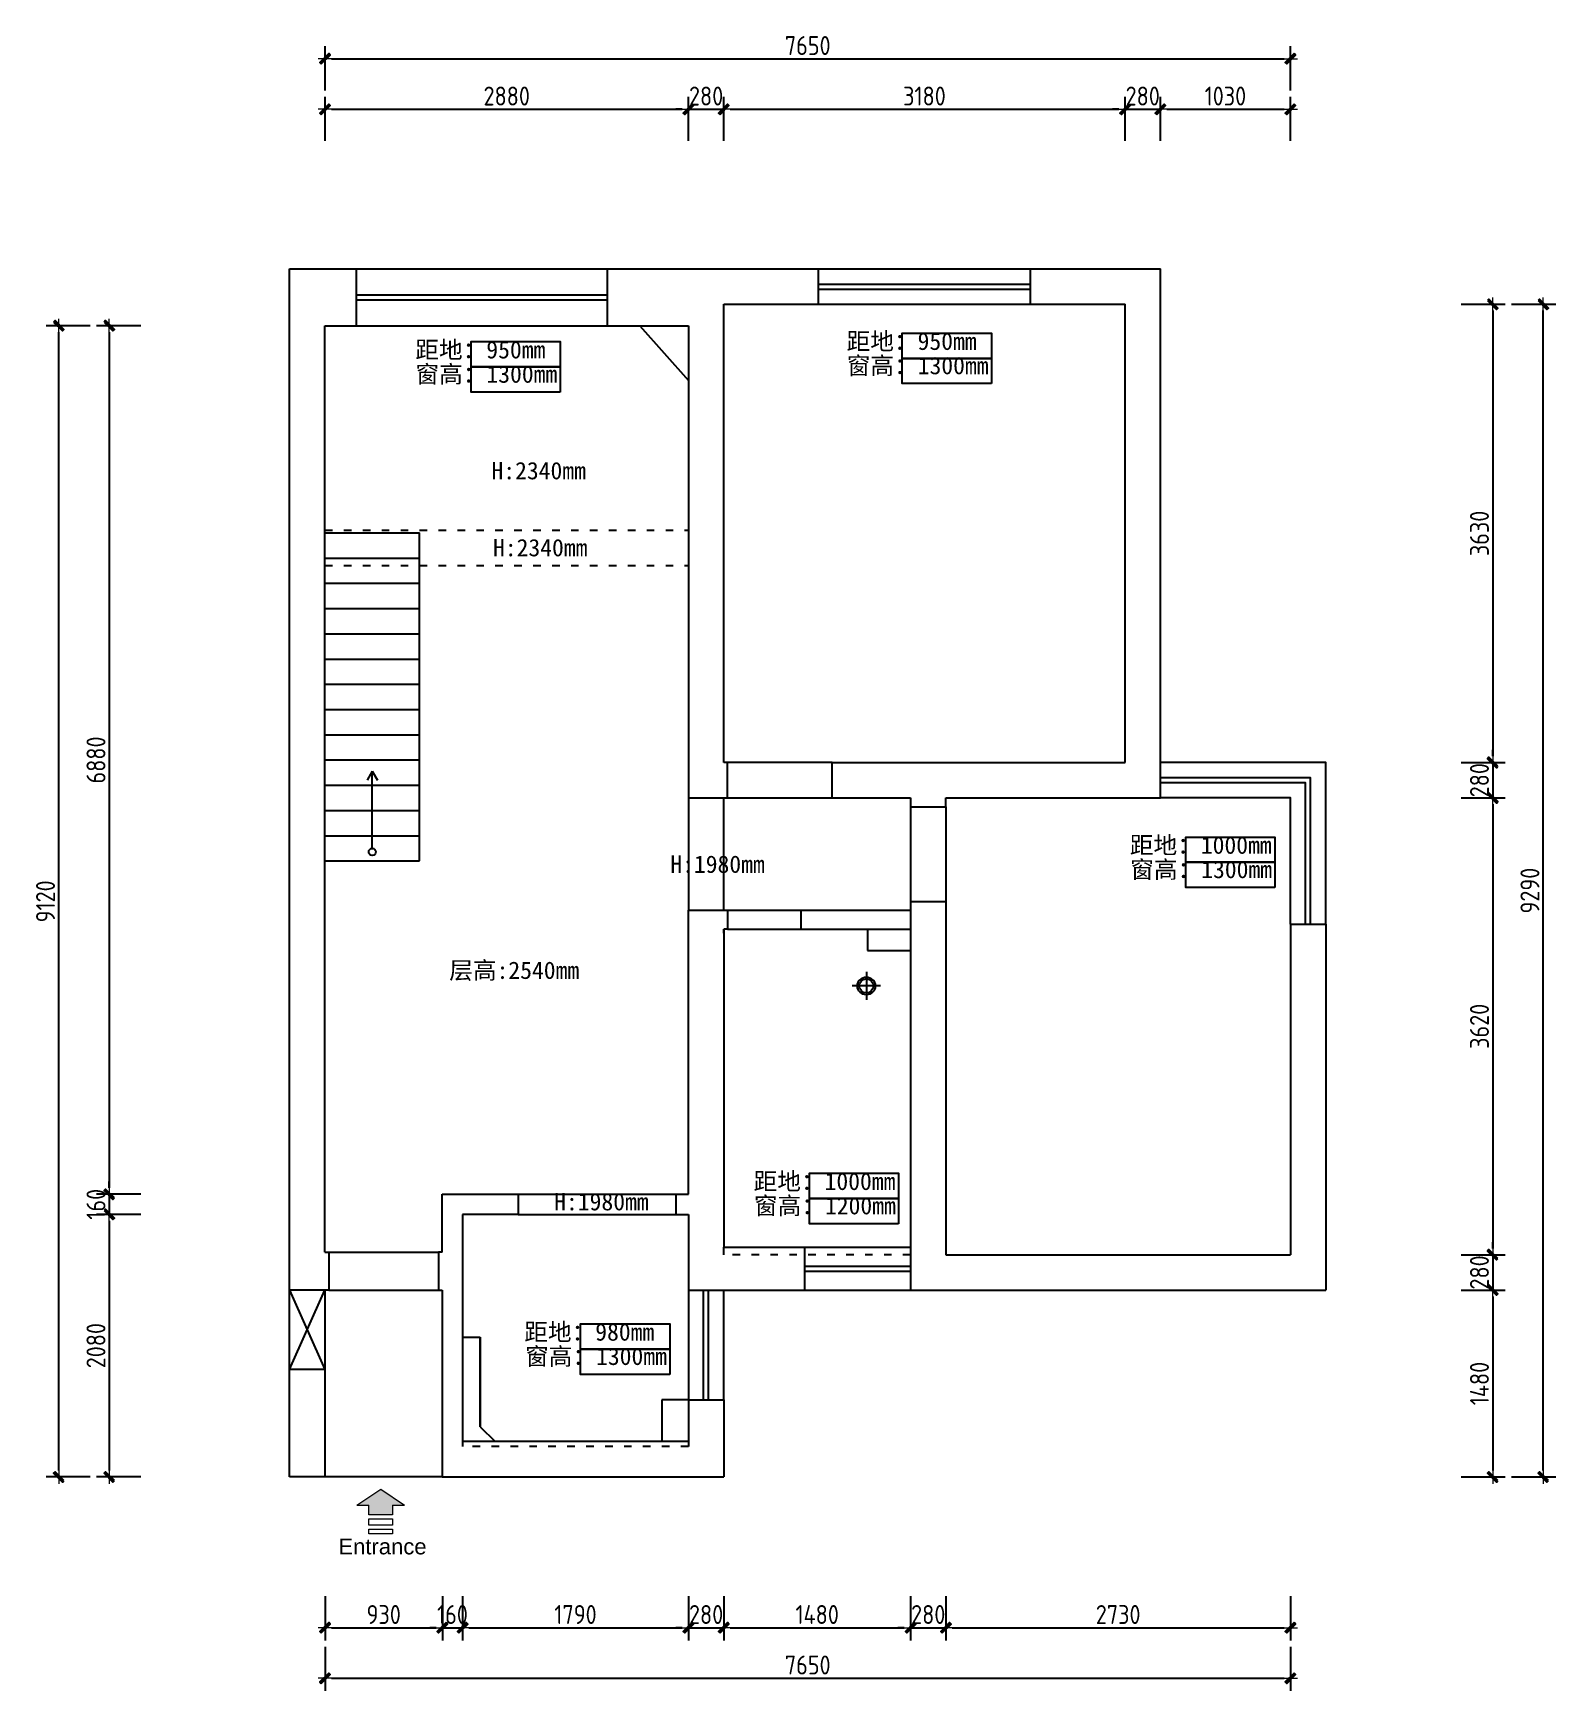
# Model space of a CAD drawing. Header units: millimetres. Extents: x -58733 to 427521, y -235734 to 553534.
# Drawn here: x 94592 to 106658, y 507005 to 520138 of the extents above; entities that cross this region are included whole.
import ezdxf

# ---------------------------------------------------------------- set-up
doc = ezdxf.new("R2010")
doc.units = ezdxf.units.MM
doc.linetypes.add('ACAD_ISO03W100', pattern=[30, 12, -18])
for name, color, linetype in [('00-墙体', 7, 'Continuous'), ('1原始-门窗洞口尺寸', 4, 'Continuous'), ('目录文字', 8, 'Continuous')]:
    doc.layers.add(name, color=color, linetype=linetype)
doc.layers.add('0－图框', color=8, linetype='Continuous', lineweight=0)
doc.layers.add('P－墙体', color=255, linetype='Continuous', lineweight=15)
doc.styles.add('CCD_DIM', font='ARCHS.SHX')
doc.styles.get("Standard").update_dxf_attribs({"font": 'simsun.ttc'})
doc.styles.add('宋体', font='simsun.ttc', dxfattribs={"height": 120})
doc.dimstyles.new('海龍1：50', dxfattribs={"dimscale": 50, "dimtxt": 3, "dimasz": 1, "dimexe": 2, "dimexo": 2, "dimgap": 0.6, "dimtad": 1, "dimdec": 0, "dimrnd": 5, "dimdsep": 46, "dimtxsty": 'CCD_DIM', "dimblk": 'WS-cj', "dimcen": 1, "dimclrd": 242, "dimclre": 242, "dimclrt": 2, "dimadec": 0, "dimazin": 2, "dimtfac": 1, "dimtdec": 0, "dimtix": 1, "dimtmove": 2, "dimatfit": 3, "dimldrblk": 'CCD_Leader_Arrow', "dimfxl": 5, "dimfxlon": 1, "dimtolj": 1, "dimarcsym": 0})

# ---------------------------------------------------------------- blocks, each defined once
blk = doc.blocks.new('A$C79D64CA1')
at = {"layer": '0－图框'}
blk.add_hatch(color=6, dxfattribs=at).paths.add_polyline_path([(378, 227), (284, 227), (284, 151), (95, 151), (95, 227), (0, 227), (189, 353)])
at = {"layer": '0－图框', "color": 6}
for p, q in [((189, 353), (0, 227)), ((378, 227), (189, 353)), ((95, 227), (0, 227)), ((378, 227), (284, 227))]:
    blk.add_line(p, q, dxfattribs=at)
blk.add_lwpolyline([(95, 227), (95, 151), (284, 151), (284, 227)], dxfattribs=at)
for points in [[(284, 120), (95, 120), (95, 69), (284, 69)], [(284, 38), (95, 38), (95, 0), (284, 0)]]:
    blk.add_lwpolyline(points, close=True, dxfattribs=at)
blk = doc.blocks.new('gsdfgfsdg')
at = {"layer": '0－图框', "color": 7, "xscale": -1, "rotation": 270}
blk.add_blockref('A$C79D64CA1', (-31077, -43831), dxfattribs=at)
at = {"layer": '0－图框', "color": 7, "insert": (-31178, -43656), "char_height": 125, "width": 1449.58, "attachment_point": 5, "rotation": 270}
blk.add_mtext('{\\fArial|b0|i0|c0|p32;Entrance}', dxfattribs=at)
blk = doc.blocks.new('WS-cj')
blk.add_hatch(color=1).paths.add_polyline_path([(0.59, 0.82), (-0.82, -0.59), (-0.59, -0.82), (0.82, 0.59)])
at = {"color": 1, "linetype": 'ByBlock', "lineweight": 0}
for p, q in [((-1.1, 0), (0, 0)), ((0, 0), (1.1, 0))]:
    blk.add_line(p, q, dxfattribs=at)
at = {"color": 1}
blk.add_lwpolyline([(0.59, 0.82), (-0.82, -0.59), (-0.59, -0.82), (0.82, 0.59)], close=True, dxfattribs=at)
blk = doc.blocks.new('*D638')
at = {"color": 242, "lineweight": -2}
for p, q in [((96905, 519285), (96905, 519635)), ((99785, 519285), (99785, 519635)), ((96955, 519535), (99735, 519535))]:
    blk.add_line(p, q, dxfattribs=at)
at = {"layer": 'Defpoints', "color": 0}
for p in [(99785, 519535), (96905, 519135), (99785, 519135)]:
    blk.add_point(p, dxfattribs=at)
at = {"color": 242, "lineweight": -2, "xscale": 50, "yscale": 50, "zscale": 50, "rotation": 180}
blk.add_blockref('WS-cj', (96905, 519535), dxfattribs=at)
at = {"color": 242, "lineweight": -2, "xscale": 50, "yscale": 50, "zscale": 50}
blk.add_blockref('WS-cj', (99785, 519535), dxfattribs=at)
at = {"color": 2, "insert": (98345, 519640), "char_height": 150, "attachment_point": 5, "style": 'CCD_DIM'}
blk.add_mtext('\\A1;2880', dxfattribs=at)
blk = doc.blocks.new('CCD_Leader_Arrow')
at = {"color": 1, "linetype": 'ByBlock'}
blk.add_line((0, 0), (-1, 0), dxfattribs=at)
for points in [[(-0.86, 0.67), (-0.6, 0.85), (-0.24, 0), (0, 0)], [(-0.86, -0.67), (-0.6, -0.85), (-0.24, 0), (0, 0)]]:
    blk.add_solid(points, dxfattribs=at)
blk = doc.blocks.new('*D639')
at = {"color": 242, "lineweight": -2}
for p, q in [((99785, 519285), (99785, 519635)), ((100065, 519285), (100065, 519635)), ((99735, 519535), (99685, 519535)), ((99785, 519535), (100065, 519535)), ((100115, 519535), (100165, 519535))]:
    blk.add_line(p, q, dxfattribs=at)
at = {"layer": 'Defpoints', "color": 0}
for p in [(100065, 519535), (99785, 519135), (100065, 519135)]:
    blk.add_point(p, dxfattribs=at)
at = {"color": 242, "lineweight": -2, "xscale": 50, "yscale": 50, "zscale": 50}
blk.add_blockref('WS-cj', (99785, 519535), dxfattribs=at)
at = {"color": 242, "lineweight": -2, "xscale": 50, "yscale": 50, "zscale": 50, "rotation": 180}
blk.add_blockref('WS-cj', (100065, 519535), dxfattribs=at)
at = {"color": 2, "insert": (99925, 519640), "char_height": 150, "attachment_point": 5, "style": 'CCD_DIM'}
blk.add_mtext('\\A1;280', dxfattribs=at)
blk = doc.blocks.new('*D640')
at = {"color": 242, "lineweight": -2}
for p, q in [((100065, 519285), (100065, 519635)), ((103245, 519285), (103245, 519635)), ((100115, 519535), (103195, 519535))]:
    blk.add_line(p, q, dxfattribs=at)
at = {"layer": 'Defpoints', "color": 0}
for p in [(103245, 519535), (100065, 519135), (103245, 519135)]:
    blk.add_point(p, dxfattribs=at)
at = {"color": 242, "lineweight": -2, "xscale": 50, "yscale": 50, "zscale": 50, "rotation": 180}
blk.add_blockref('WS-cj', (100065, 519535), dxfattribs=at)
at = {"color": 242, "lineweight": -2, "xscale": 50, "yscale": 50, "zscale": 50}
blk.add_blockref('WS-cj', (103245, 519535), dxfattribs=at)
at = {"color": 2, "insert": (101655, 519640), "char_height": 150, "attachment_point": 5, "style": 'CCD_DIM'}
blk.add_mtext('\\A1;3180', dxfattribs=at)
blk = doc.blocks.new('*D641')
at = {"color": 242, "lineweight": -2}
for p, q in [((103245, 519285), (103245, 519635)), ((103525, 519285), (103525, 519635)), ((103195, 519535), (103145, 519535)), ((103245, 519535), (103525, 519535)), ((103575, 519535), (103625, 519535))]:
    blk.add_line(p, q, dxfattribs=at)
at = {"layer": 'Defpoints', "color": 0}
for p in [(103525, 519535), (103245, 519135), (103525, 519135)]:
    blk.add_point(p, dxfattribs=at)
at = {"color": 242, "lineweight": -2, "xscale": 50, "yscale": 50, "zscale": 50}
blk.add_blockref('WS-cj', (103245, 519535), dxfattribs=at)
at = {"color": 242, "lineweight": -2, "xscale": 50, "yscale": 50, "zscale": 50, "rotation": 180}
blk.add_blockref('WS-cj', (103525, 519535), dxfattribs=at)
at = {"color": 2, "insert": (103385, 519640), "char_height": 150, "attachment_point": 5, "style": 'CCD_DIM'}
blk.add_mtext('\\A1;280', dxfattribs=at)
blk = doc.blocks.new('*D642')
at = {"color": 242, "lineweight": -2}
for p, q in [((103525, 519285), (103525, 519635)), ((104555, 519285), (104555, 519635)), ((103575, 519535), (104505, 519535))]:
    blk.add_line(p, q, dxfattribs=at)
at = {"layer": 'Defpoints', "color": 0}
for p in [(104555, 519535), (103525, 519135), (104555, 519135)]:
    blk.add_point(p, dxfattribs=at)
at = {"color": 242, "lineweight": -2, "xscale": 50, "yscale": 50, "zscale": 50, "rotation": 180}
blk.add_blockref('WS-cj', (103525, 519535), dxfattribs=at)
at = {"color": 242, "lineweight": -2, "xscale": 50, "yscale": 50, "zscale": 50}
blk.add_blockref('WS-cj', (104555, 519535), dxfattribs=at)
at = {"color": 2, "insert": (104040, 519640), "char_height": 150, "attachment_point": 5, "style": 'CCD_DIM'}
blk.add_mtext('\\A1;1030', dxfattribs=at)
blk = doc.blocks.new('*D643')
at = {"color": 242, "lineweight": -2}
for p, q in [((96905, 519685), (96905, 520035)), ((104555, 519685), (104555, 520035)), ((96955, 519935), (104505, 519935))]:
    blk.add_line(p, q, dxfattribs=at)
at = {"layer": 'Defpoints', "color": 0}
for p in [(104555, 519935), (96905, 519135), (104555, 519135)]:
    blk.add_point(p, dxfattribs=at)
at = {"color": 242, "lineweight": -2, "xscale": 50, "yscale": 50, "zscale": 50, "rotation": 180}
blk.add_blockref('WS-cj', (96905, 519935), dxfattribs=at)
at = {"color": 242, "lineweight": -2, "xscale": 50, "yscale": 50, "zscale": 50}
blk.add_blockref('WS-cj', (104555, 519935), dxfattribs=at)
at = {"color": 2, "insert": (100730, 520040), "char_height": 150, "attachment_point": 5, "style": 'CCD_DIM'}
blk.add_mtext('\\A1;7650', dxfattribs=at)
blk = doc.blocks.new('*D644')
at = {"color": 242, "lineweight": -2}
for p, q in [((96905, 507755), (96905, 507405)), ((97835, 507755), (97835, 507405)), ((96955, 507505), (97785, 507505))]:
    blk.add_line(p, q, dxfattribs=at)
at = {"layer": 'Defpoints', "color": 0}
for p in [(96905, 507905), (97835, 507905), (97835, 507505)]:
    blk.add_point(p, dxfattribs=at)
at = {"color": 242, "lineweight": -2, "xscale": 50, "yscale": 50, "zscale": 50, "rotation": 180}
blk.add_blockref('WS-cj', (96905, 507505), dxfattribs=at)
at = {"color": 242, "lineweight": -2, "xscale": 50, "yscale": 50, "zscale": 50}
blk.add_blockref('WS-cj', (97835, 507505), dxfattribs=at)
at = {"color": 2, "insert": (97370, 507610), "char_height": 150, "attachment_point": 5, "style": 'CCD_DIM'}
blk.add_mtext('\\A1;930', dxfattribs=at)
blk = doc.blocks.new('*D645')
at = {"color": 242, "lineweight": -2}
for p, q in [((97835, 507755), (97835, 507405)), ((97995, 507755), (97995, 507405)), ((97785, 507505), (97735, 507505)), ((97835, 507505), (97995, 507505)), ((98045, 507505), (98095, 507505))]:
    blk.add_line(p, q, dxfattribs=at)
at = {"layer": 'Defpoints', "color": 0}
for p in [(97835, 507905), (97995, 507905), (97995, 507505)]:
    blk.add_point(p, dxfattribs=at)
at = {"color": 242, "lineweight": -2, "xscale": 50, "yscale": 50, "zscale": 50}
blk.add_blockref('WS-cj', (97835, 507505), dxfattribs=at)
at = {"color": 242, "lineweight": -2, "xscale": 50, "yscale": 50, "zscale": 50, "rotation": 180}
blk.add_blockref('WS-cj', (97995, 507505), dxfattribs=at)
at = {"color": 2, "insert": (97915, 507610), "char_height": 150, "attachment_point": 5, "style": 'CCD_DIM'}
blk.add_mtext('\\A1;160', dxfattribs=at)
blk = doc.blocks.new('*D646')
at = {"color": 242, "lineweight": -2}
for p, q in [((97995, 507755), (97995, 507405)), ((99785, 507755), (99785, 507405)), ((98045, 507505), (99735, 507505))]:
    blk.add_line(p, q, dxfattribs=at)
at = {"layer": 'Defpoints', "color": 0}
for p in [(97995, 507905), (99785, 507905), (99785, 507505)]:
    blk.add_point(p, dxfattribs=at)
at = {"color": 242, "lineweight": -2, "xscale": 50, "yscale": 50, "zscale": 50, "rotation": 180}
blk.add_blockref('WS-cj', (97995, 507505), dxfattribs=at)
at = {"color": 242, "lineweight": -2, "xscale": 50, "yscale": 50, "zscale": 50}
blk.add_blockref('WS-cj', (99785, 507505), dxfattribs=at)
at = {"color": 2, "insert": (98890, 507610), "char_height": 150, "attachment_point": 5, "style": 'CCD_DIM'}
blk.add_mtext('\\A1;1790', dxfattribs=at)
blk = doc.blocks.new('*D647')
at = {"color": 242, "lineweight": -2}
for p, q in [((99785, 507755), (99785, 507405)), ((100065, 507755), (100065, 507405)), ((99735, 507505), (99685, 507505)), ((99785, 507505), (100065, 507505)), ((100115, 507505), (100165, 507505))]:
    blk.add_line(p, q, dxfattribs=at)
at = {"layer": 'Defpoints', "color": 0}
for p in [(99785, 507905), (100065, 507905), (100065, 507505)]:
    blk.add_point(p, dxfattribs=at)
at = {"color": 242, "lineweight": -2, "xscale": 50, "yscale": 50, "zscale": 50}
blk.add_blockref('WS-cj', (99785, 507505), dxfattribs=at)
at = {"color": 242, "lineweight": -2, "xscale": 50, "yscale": 50, "zscale": 50, "rotation": 180}
blk.add_blockref('WS-cj', (100065, 507505), dxfattribs=at)
at = {"color": 2, "insert": (99925, 507610), "char_height": 150, "attachment_point": 5, "style": 'CCD_DIM'}
blk.add_mtext('\\A1;280', dxfattribs=at)
blk = doc.blocks.new('*D648')
at = {"color": 242, "lineweight": -2}
for p, q in [((100065, 507755), (100065, 507405)), ((101545, 507755), (101545, 507405)), ((100115, 507505), (101495, 507505))]:
    blk.add_line(p, q, dxfattribs=at)
at = {"layer": 'Defpoints', "color": 0}
for p in [(100065, 507905), (101545, 507905), (101545, 507505)]:
    blk.add_point(p, dxfattribs=at)
at = {"color": 242, "lineweight": -2, "xscale": 50, "yscale": 50, "zscale": 50, "rotation": 180}
blk.add_blockref('WS-cj', (100065, 507505), dxfattribs=at)
at = {"color": 242, "lineweight": -2, "xscale": 50, "yscale": 50, "zscale": 50}
blk.add_blockref('WS-cj', (101545, 507505), dxfattribs=at)
at = {"color": 2, "insert": (100805, 507610), "char_height": 150, "attachment_point": 5, "style": 'CCD_DIM'}
blk.add_mtext('\\A1;1480', dxfattribs=at)
blk = doc.blocks.new('*D649')
at = {"color": 242, "lineweight": -2}
for p, q in [((101545, 507755), (101545, 507405)), ((101825, 507755), (101825, 507405)), ((101495, 507505), (101445, 507505)), ((101545, 507505), (101825, 507505)), ((101875, 507505), (101925, 507505))]:
    blk.add_line(p, q, dxfattribs=at)
at = {"layer": 'Defpoints', "color": 0}
for p in [(101545, 507905), (101825, 507905), (101825, 507505)]:
    blk.add_point(p, dxfattribs=at)
at = {"color": 242, "lineweight": -2, "xscale": 50, "yscale": 50, "zscale": 50}
blk.add_blockref('WS-cj', (101545, 507505), dxfattribs=at)
at = {"color": 242, "lineweight": -2, "xscale": 50, "yscale": 50, "zscale": 50, "rotation": 180}
blk.add_blockref('WS-cj', (101825, 507505), dxfattribs=at)
at = {"color": 2, "insert": (101685, 507610), "char_height": 150, "attachment_point": 5, "style": 'CCD_DIM'}
blk.add_mtext('\\A1;280', dxfattribs=at)
blk = doc.blocks.new('*D650')
at = {"color": 242, "lineweight": -2}
for p, q in [((101825, 507755), (101825, 507405)), ((104555, 507755), (104555, 507405)), ((101875, 507505), (104505, 507505))]:
    blk.add_line(p, q, dxfattribs=at)
at = {"layer": 'Defpoints', "color": 0}
for p in [(101825, 507905), (104555, 507905), (104555, 507505)]:
    blk.add_point(p, dxfattribs=at)
at = {"color": 242, "lineweight": -2, "xscale": 50, "yscale": 50, "zscale": 50, "rotation": 180}
blk.add_blockref('WS-cj', (101825, 507505), dxfattribs=at)
at = {"color": 242, "lineweight": -2, "xscale": 50, "yscale": 50, "zscale": 50}
blk.add_blockref('WS-cj', (104555, 507505), dxfattribs=at)
at = {"color": 2, "insert": (103190, 507610), "char_height": 150, "attachment_point": 5, "style": 'CCD_DIM'}
blk.add_mtext('\\A1;2730', dxfattribs=at)
blk = doc.blocks.new('*D651')
at = {"color": 242, "lineweight": -2}
for p, q in [((96905, 507355), (96905, 507005)), ((104555, 507355), (104555, 507005)), ((96955, 507105), (104505, 507105))]:
    blk.add_line(p, q, dxfattribs=at)
at = {"layer": 'Defpoints', "color": 0}
for p in [(96905, 507905), (104555, 507905), (104555, 507105)]:
    blk.add_point(p, dxfattribs=at)
at = {"color": 242, "lineweight": -2, "xscale": 50, "yscale": 50, "zscale": 50, "rotation": 180}
blk.add_blockref('WS-cj', (96905, 507105), dxfattribs=at)
at = {"color": 242, "lineweight": -2, "xscale": 50, "yscale": 50, "zscale": 50}
blk.add_blockref('WS-cj', (104555, 507105), dxfattribs=at)
at = {"color": 2, "insert": (100730, 507210), "char_height": 150, "attachment_point": 5, "style": 'CCD_DIM'}
blk.add_mtext('\\A1;7650', dxfattribs=at)
blk = doc.blocks.new('*D652')
at = {"color": 242, "lineweight": -2}
for p, q in [((95445, 517820), (95095, 517820)), ((95195, 517770), (95195, 510990)), ((95445, 510940), (95095, 510940))]:
    blk.add_line(p, q, dxfattribs=at)
at = {"layer": 'Defpoints', "color": 0}
for p in [(95595, 517820), (95195, 510940), (95595, 510940)]:
    blk.add_point(p, dxfattribs=at)
at = {"color": 242, "lineweight": -2, "xscale": 50, "yscale": 50, "zscale": 50}
for p, rotation in [((95195, 517820), 90), ((95195, 510940), 270)]:
    blk.add_blockref('WS-cj', p, dxfattribs=dict(at, rotation=rotation))
at = {"color": 2, "insert": (95090, 514380), "char_height": 150, "attachment_point": 5, "rotation": 90, "style": 'CCD_DIM'}
blk.add_mtext('\\A1;6880', dxfattribs=at)
blk = doc.blocks.new('*D653')
at = {"color": 242, "lineweight": -2}
for p, q in [((95195, 510990), (95195, 511040)), ((95445, 510940), (95095, 510940)), ((95195, 510940), (95195, 510780)), ((95445, 510780), (95095, 510780)), ((95195, 510730), (95195, 510680))]:
    blk.add_line(p, q, dxfattribs=at)
at = {"layer": 'Defpoints', "color": 0}
for p in [(95595, 510940), (95195, 510780), (95595, 510780)]:
    blk.add_point(p, dxfattribs=at)
at = {"color": 242, "lineweight": -2, "xscale": 50, "yscale": 50, "zscale": 50}
for p, rotation in [((95195, 510940), 270), ((95195, 510780), 90)]:
    blk.add_blockref('WS-cj', p, dxfattribs=dict(at, rotation=rotation))
at = {"color": 2, "insert": (95090, 510860), "char_height": 150, "attachment_point": 5, "rotation": 90, "style": 'CCD_DIM'}
blk.add_mtext('\\A1;160', dxfattribs=at)
blk = doc.blocks.new('*D654')
at = {"color": 242, "lineweight": -2}
for p, q in [((95445, 510780), (95095, 510780)), ((95195, 510730), (95195, 508750)), ((95445, 508700), (95095, 508700))]:
    blk.add_line(p, q, dxfattribs=at)
at = {"layer": 'Defpoints', "color": 0}
for p in [(95595, 510780), (95195, 508700), (95595, 508700)]:
    blk.add_point(p, dxfattribs=at)
at = {"color": 242, "lineweight": -2, "xscale": 50, "yscale": 50, "zscale": 50}
for p, rotation in [((95195, 510780), 90), ((95195, 508700), 270)]:
    blk.add_blockref('WS-cj', p, dxfattribs=dict(at, rotation=rotation))
at = {"color": 2, "insert": (95090, 509740), "char_height": 150, "attachment_point": 5, "rotation": 90, "style": 'CCD_DIM'}
blk.add_mtext('\\A1;2080', dxfattribs=at)
blk = doc.blocks.new('*D655')
at = {"color": 242, "lineweight": -2}
for p, q in [((95045, 517820), (94695, 517820)), ((94795, 508750), (94795, 517770)), ((95045, 508700), (94695, 508700))]:
    blk.add_line(p, q, dxfattribs=at)
at = {"layer": 'Defpoints', "color": 0}
for p in [(94795, 517820), (95595, 517820), (95595, 508700)]:
    blk.add_point(p, dxfattribs=at)
at = {"color": 242, "lineweight": -2, "xscale": 50, "yscale": 50, "zscale": 50}
for p, rotation in [((94795, 517820), 90), ((94795, 508700), 270)]:
    blk.add_blockref('WS-cj', p, dxfattribs=dict(at, rotation=rotation))
at = {"color": 2, "insert": (94690, 513260), "char_height": 150, "attachment_point": 5, "rotation": 90, "style": 'CCD_DIM'}
blk.add_mtext('\\A1;9120', dxfattribs=at)
blk = doc.blocks.new('*D656')
at = {"color": 242, "lineweight": -2}
for p, q in [((105908, 517990), (106258, 517990)), ((106158, 517940), (106158, 514410)), ((105908, 514360), (106258, 514360))]:
    blk.add_line(p, q, dxfattribs=at)
at = {"layer": 'Defpoints', "color": 0}
for p in [(105758, 517990), (105758, 514360), (106158, 514360)]:
    blk.add_point(p, dxfattribs=at)
at = {"color": 242, "lineweight": -2, "xscale": 50, "yscale": 50, "zscale": 50}
for p, rotation in [((106158, 517990), 90), ((106158, 514360), 270)]:
    blk.add_blockref('WS-cj', p, dxfattribs=dict(at, rotation=rotation))
at = {"color": 2, "insert": (106053, 516175), "char_height": 150, "attachment_point": 5, "rotation": 90, "style": 'CCD_DIM'}
blk.add_mtext('\\A1;3630', dxfattribs=at)
blk = doc.blocks.new('*D657')
at = {"color": 242, "lineweight": -2}
for p, q in [((106158, 514410), (106158, 514460)), ((105908, 514360), (106258, 514360)), ((106158, 514360), (106158, 514080)), ((105908, 514080), (106258, 514080)), ((106158, 514030), (106158, 513980))]:
    blk.add_line(p, q, dxfattribs=at)
at = {"layer": 'Defpoints', "color": 0}
for p in [(105758, 514360), (105758, 514080), (106158, 514080)]:
    blk.add_point(p, dxfattribs=at)
at = {"color": 242, "lineweight": -2, "xscale": 50, "yscale": 50, "zscale": 50}
for p, rotation in [((106158, 514360), 270), ((106158, 514080), 90)]:
    blk.add_blockref('WS-cj', p, dxfattribs=dict(at, rotation=rotation))
at = {"color": 2, "insert": (106053, 514220), "char_height": 150, "attachment_point": 5, "rotation": 90, "style": 'CCD_DIM'}
blk.add_mtext('\\A1;280', dxfattribs=at)
blk = doc.blocks.new('*D658')
at = {"color": 242, "lineweight": -2}
for p, q in [((105908, 514080), (106258, 514080)), ((106158, 514030), (106158, 510510)), ((105908, 510460), (106258, 510460))]:
    blk.add_line(p, q, dxfattribs=at)
at = {"layer": 'Defpoints', "color": 0}
for p in [(105758, 514080), (105758, 510460), (106158, 510460)]:
    blk.add_point(p, dxfattribs=at)
at = {"color": 242, "lineweight": -2, "xscale": 50, "yscale": 50, "zscale": 50}
for p, rotation in [((106158, 514080), 90), ((106158, 510460), 270)]:
    blk.add_blockref('WS-cj', p, dxfattribs=dict(at, rotation=rotation))
at = {"color": 2, "insert": (106053, 512270), "char_height": 150, "attachment_point": 5, "rotation": 90, "style": 'CCD_DIM'}
blk.add_mtext('\\A1;3620', dxfattribs=at)
blk = doc.blocks.new('*D659')
at = {"color": 242, "lineweight": -2}
for p, q in [((106158, 510510), (106158, 510560)), ((105908, 510460), (106258, 510460)), ((106158, 510460), (106158, 510180)), ((105908, 510180), (106258, 510180)), ((106158, 510130), (106158, 510080))]:
    blk.add_line(p, q, dxfattribs=at)
at = {"layer": 'Defpoints', "color": 0}
for p in [(105758, 510460), (105758, 510180), (106158, 510180)]:
    blk.add_point(p, dxfattribs=at)
at = {"color": 242, "lineweight": -2, "xscale": 50, "yscale": 50, "zscale": 50}
for p, rotation in [((106158, 510460), 270), ((106158, 510180), 90)]:
    blk.add_blockref('WS-cj', p, dxfattribs=dict(at, rotation=rotation))
at = {"color": 2, "insert": (106053, 510320), "char_height": 150, "attachment_point": 5, "rotation": 90, "style": 'CCD_DIM'}
blk.add_mtext('\\A1;280', dxfattribs=at)
blk = doc.blocks.new('*D660')
at = {"color": 242, "lineweight": -2}
for p, q in [((105908, 510180), (106258, 510180)), ((106158, 510130), (106158, 508750)), ((105908, 508700), (106258, 508700))]:
    blk.add_line(p, q, dxfattribs=at)
at = {"layer": 'Defpoints', "color": 0}
for p in [(105758, 510180), (105758, 508700), (106158, 508700)]:
    blk.add_point(p, dxfattribs=at)
at = {"color": 242, "lineweight": -2, "xscale": 50, "yscale": 50, "zscale": 50}
for p, rotation in [((106158, 510180), 90), ((106158, 508700), 270)]:
    blk.add_blockref('WS-cj', p, dxfattribs=dict(at, rotation=rotation))
at = {"color": 2, "insert": (106053, 509440), "char_height": 150, "attachment_point": 5, "rotation": 90, "style": 'CCD_DIM'}
blk.add_mtext('\\A1;1480', dxfattribs=at)
blk = doc.blocks.new('*D661')
at = {"color": 242, "lineweight": -2}
for p, q in [((106308, 517990), (106658, 517990)), ((106558, 508750), (106558, 517940)), ((106308, 508700), (106658, 508700))]:
    blk.add_line(p, q, dxfattribs=at)
at = {"layer": 'Defpoints', "color": 0}
for p in [(105758, 517990), (106558, 517990), (105758, 508700)]:
    blk.add_point(p, dxfattribs=at)
at = {"color": 242, "lineweight": -2, "xscale": 50, "yscale": 50, "zscale": 50}
for p, rotation in [((106558, 517990), 90), ((106558, 508700), 270)]:
    blk.add_blockref('WS-cj', p, dxfattribs=dict(at, rotation=rotation))
at = {"color": 2, "insert": (106453, 513345), "char_height": 150, "attachment_point": 5, "rotation": 90, "style": 'CCD_DIM'}
blk.add_mtext('\\A1;9290', dxfattribs=at)

msp = doc.modelspace()

# ---------------------------------------------------------------- linework, layer by layer
for p, q in [((96624.5, 508699.9), (96624.5, 518269.9)), ((96624.5, 518269.9), (97154.5, 518269.9)), ((97154.5, 517819.9), (97154.5, 518269.9)), ((99144.5, 517819.9), (99144.5, 518269.9)), ((99144.5, 518269.9), (100814.5, 518269.9)), ((100814.5, 517989.9), (100814.5, 518269.9)), ((102494.5, 518269.9), (103524.5, 518269.9)), ((102494.5, 517989.9), (102494.5, 518269.9)), ((103524.5, 514079.9), (103524.5, 518269.9)), ((100064.5, 517989.9), (100814.5, 517989.9)), ((100064.5, 514359.9), (100064.5, 517989.9)), ((102494.5, 517989.9), (103244.5, 517989.9)), ((103244.5, 514359.9), (103244.5, 517989.9)), ((96904.5, 510479.9), (96904.5, 517819.9)), ((96904.5, 517819.9), (97154.5, 517819.9)), ((99144.5, 517819.9), (99784.5, 517819.9)), ((99399.5, 517819.9), (99784.5, 517386.1)), ((99784.5, 517819.9), (99784.5, 514079.9)), ((100094.5, 514359.9), (100064.5, 514359.9)), ((100094.5, 514079.9), (100094.5, 514359.9)), ((100924.5, 514079.9), (100924.5, 514359.9)), ((100924.5, 514359.9), (103244.5, 514359.9)), ((99784.5, 514079.9), (100094.5, 514079.9)), ((100924.5, 514079.9), (101544.5, 514079.9)), ((101544.5, 514079.9), (101544.5, 514009.9)), ((101824.5, 514009.9), (101824.5, 514079.9)), ((101824.5, 514079.9), (103524.5, 514079.9)), ((101544.5, 514009.9), (101824.5, 514009.9)), ((101544.5, 513259.9), (101544.5, 513189.9)), ((101544.5, 513259.9), (101824.5, 513259.9)), ((101824.5, 513259.9), (101824.5, 510459.9)), ((99784.5, 510939.9), (99784.5, 513189.9)), ((99784.5, 513189.9), (100094.5, 513189.9)), ((100094.5, 513189.9), (100094.5, 513039.9)), ((100674.5, 513189.9), (100674.5, 513039.9)), ((100674.5, 513189.9), (101544.5, 513189.9)), ((101544.5, 513189.9), (101544.5, 510179.9)), ((100094.5, 513039.9), (100064.5, 513039.9)), ((100064.5, 513039.9), (100064.5, 510519.9)), ((100064.5, 513007.4), (100064.5, 513039.9)), ((100674.5, 513039.9), (101544.5, 513039.9)), ((101204.5, 513039.9), (101204.5, 512869.9)), ((104554.5, 513079.9), (104554.5, 510459.9)), ((104554.5, 513079.9), (104834.5, 513079.9)), ((104834.5, 513079.9), (104834.5, 510179.9)), ((101204.5, 512869.9), (101544.5, 512869.9)), ((97834.5, 510479.9), (97834.5, 510939.9)), ((97834.5, 510939.9), (98434.5, 510939.9)), ((98434.5, 510939.9), (98434.5, 510779.9)), ((99684.5, 510939.9), (99684.5, 510779.9)), ((99684.5, 510939.9), (99784.5, 510939.9)), ((97994.5, 510779.9), (97994.5, 508979.9)), ((98434.5, 510779.9), (97994.5, 510779.9)), ((99684.5, 510779.9), (99784.5, 510779.9)), ((99784.5, 510779.9), (99784.5, 510179.9)), ((100064.5, 510519.9), (100704.5, 510519.9)), ((100704.5, 510519.9), (100704.5, 510179.9)), ((96904.5, 510479.9), (96934.5, 510479.9)), ((96934.5, 510479.9), (96934.5, 510179.9)), ((97834.5, 510479.9), (97804.5, 510479.9)), ((97804.5, 510479.9), (97804.5, 510179.9)), ((101824.5, 510459.9), (104554.5, 510459.9)), ((96934.5, 510179.9), (96624.5, 510179.9)), ((97804.5, 510179.9), (97834.5, 510179.9)), ((97834.5, 510179.9), (97834.5, 508699.9)), ((99784.5, 510179.9), (100704.5, 510179.9)), ((101544.5, 510179.9), (104834.5, 510179.9)), ((97994.5, 509807.4), (98134.5, 509807.4)), ((98134.5, 509807.4), (98134.5, 509097.4)), ((98134.5, 509097.4), (98134.5, 509807.4)), ((96904.5, 509549.9), (96624.5, 509549.9)), ((96904.5, 509549.9), (96904.5, 508699.9)), ((99574.5, 509309.9), (99574.5, 508979.9)), ((99784.5, 509309.9), (99574.5, 509309.9)), ((99784.5, 509309.9), (99784.5, 508979.9)), ((99784.5, 509309.9), (100064.5, 509309.9)), ((100064.5, 509309.9), (100064.5, 508699.9)), ((98134.5, 509097.4), (98252.1, 508979.9)), ((99784.5, 508979.9), (97994.5, 508979.9)), ((99784.5, 508979.9), (98252.1, 508979.9)), ((96904.5, 508699.9), (96624.5, 508699.9)), ((97834.5, 508699.9), (100064.5, 508699.9))]:
    msp.add_line(p, q)
at = {"color": 12}
for p, q in [((97154.5, 518269.9), (99144.5, 518269.9)), ((100814.5, 518269.9), (102494.5, 518269.9)), ((100814.5, 517989.9), (102494.5, 517989.9)), ((97154.5, 517819.9), (99144.5, 517819.9)), ((100704.5, 510519.9), (101544.5, 510519.9)), ((99784.5, 510179.9), (99784.5, 509309.9)), ((100064.5, 509309.9), (100064.5, 510179.9)), ((100704.5, 510179.9), (101544.5, 510179.9))]:
    msp.add_line(p, q, dxfattribs=at)
at = {"color": 251}
for p, q in [((96904.5, 516179.9), (97654.5, 516179.9)), ((97654.5, 513579.9), (97654.5, 516179.9)), ((96904.5, 515979.9), (97654.5, 515979.9)), ((96904.5, 515779.9), (97654.5, 515779.9)), ((96904.5, 515579.9), (97654.5, 515579.9)), ((96904.5, 515379.9), (97654.5, 515379.9)), ((96904.5, 515179.9), (97654.5, 515179.9)), ((96904.5, 514979.9), (97654.5, 514979.9)), ((96904.5, 514779.9), (97654.5, 514779.9)), ((96904.5, 514579.9), (97654.5, 514579.9)), ((96904.5, 514379.9), (97654.5, 514379.9)), ((97279.5, 514290.6), (97238.1, 514219.9)), ((97279.5, 513679.9), (97279.5, 514290.6)), ((97279.5, 514290.6), (97320.9, 514219.9)), ((100924.5, 514359.9), (100094.5, 514359.9)), ((96904.5, 514179.9), (97654.5, 514179.9)), ((99784.5, 514079.9), (99784.5, 513189.9)), ((100064.5, 513189.9), (100064.5, 514079.9)), ((100094.5, 514079.9), (100924.5, 514079.9)), ((96904.5, 513979.9), (97654.5, 513979.9)), ((101544.5, 514009.9), (101544.5, 513259.9)), ((101824.5, 514009.9), (101824.5, 513259.9)), ((96904.5, 513779.9), (97654.5, 513779.9)), ((96904.5, 513579.9), (97654.5, 513579.9)), ((100094.5, 513189.9), (100674.5, 513189.9)), ((100094.5, 513039.9), (100674.5, 513039.9)), ((98434.5, 510939.9), (99684.5, 510939.9)), ((98434.5, 510779.9), (99684.5, 510779.9)), ((96934.5, 510479.9), (97804.5, 510479.9)), ((96624.5, 510179.9), (96904.5, 509549.9)), ((96624.5, 509549.9), (96904.5, 510179.9)), ((96904.5, 510179.9), (96904.5, 509549.9)), ((96904.5, 510179.9), (96904.5, 509549.9)), ((96934.5, 510179.9), (97804.5, 510179.9)), ((97834.5, 508699.9), (96904.5, 508699.9))]:
    msp.add_line(p, q, dxfattribs=at)
at = {"color": 12}
for points in [[(104834.5, 513079.9), (104834.5, 514359.9), (103524.5, 514359.9)], [(104554.5, 513079.9), (104554.5, 514079.9), (103524.5, 514079.9)]]:
    msp.add_lwpolyline(points, dxfattribs=at)
at = {"color": 251}
msp.add_circle((97279.5, 513651.5), 28.4, dxfattribs=at)
at = {"layer": '00-墙体', "color": 42}
for p, q in [((100814.5, 518149.9), (102494.5, 518149.9)), ((100814.5, 518109.9), (102494.5, 518109.9)), ((97154.5, 518064.9), (99144.5, 518064.9)), ((97154.5, 518024.9), (99144.5, 518024.9)), ((100704.5, 510369.9), (101544.5, 510369.9)), ((100704.5, 510329.9), (101544.5, 510329.9)), ((99904.5, 509309.9), (99904.5, 510179.9)), ((99944.5, 509309.9), (99944.5, 510179.9))]:
    msp.add_line(p, q, dxfattribs=at)
at = {"layer": '00-墙体', "color": 8, "linetype": 'ACAD_ISO03W100', "ltscale": 5}
for p, q in [((96904.5, 516199.9), (99784.5, 516199.9)), ((96904.5, 515919.9), (99784.5, 515919.9)), ((100064.5, 510459.9), (100064.5, 510519.9)), ((101544.5, 510459.9), (100064.5, 510459.9)), ((97994.5, 508979.9), (97994.5, 508939.9)), ((99784.5, 508939.9), (97994.5, 508939.9)), ((99784.5, 508979.9), (99784.5, 508939.9))]:
    msp.add_line(p, q, dxfattribs=at)
at = {"layer": '00-墙体', "color": 42}
for points in [[(104714.5, 513079.9), (104714.5, 514239.9), (103524.5, 514239.9)], [(104674.5, 513079.9), (104674.5, 514199.9), (103524.5, 514199.9)]]:
    msp.add_lwpolyline(points, dxfattribs=at)
at = {"layer": '1原始-门窗洞口尺寸', "color": 4, "linetype": 'ByBlock'}
for points in [[(102185.5, 517561.7), (101479.6, 517561.7), (101479.6, 517761.7), (102185.5, 517761.7)], [(98767.9, 517494.3), (98062, 517494.3), (98062, 517694.3), (98767.9, 517694.3)], [(98767.9, 517294.3), (98062, 517294.3), (98062, 517494.3), (98767.9, 517494.3)], [(102185.5, 517361.7), (101479.6, 517361.7), (101479.6, 517561.7), (102185.5, 517561.7)], [(104432.1, 513569.6), (103726.2, 513569.6), (103726.2, 513769.6), (104432.1, 513769.6)], [(104432.1, 513369.6), (103726.2, 513369.6), (103726.2, 513569.6), (104432.1, 513569.6)], [(101450.6, 510906), (100744.8, 510906), (100744.8, 511106), (101450.6, 511106)], [(101450.6, 510706), (100744.8, 510706), (100744.8, 510906), (101450.6, 510906)], [(99636.6, 509712.7), (98930.7, 509712.7), (98930.7, 509912.7), (99636.6, 509912.7)], [(99636.6, 509512.7), (98930.7, 509512.7), (98930.7, 509712.7), (99636.6, 509712.7)]]:
    msp.add_lwpolyline(points, close=True, dxfattribs=at)
at = {"layer": '目录文字'}
for p, q in [((101305.5, 512589.9), (101083.5, 512589.9)), ((101194.5, 512700.9), (101194.5, 512478.8))]:
    msp.add_line(p, q, dxfattribs=at)
msp.add_circle((101194.5, 512589.9), 70.2, dxfattribs=at)
msp.add_ellipse((101194.5, 512589.9), major_axis=(55.5, 0), ratio=1, start_param=-0.0000045, end_param=6.2831808, dxfattribs=at)

# ---------------------------------------------------------------- block references
at = {"layer": 'P－墙体', "rotation": 90}
msp.add_blockref('gsdfgfsdg', (53704.3, 539326), dxfattribs=at)

# ---------------------------------------------------------------- texts
at = {"layer": '1原始-门窗洞口尺寸', "linetype": 'Continuous', "char_height": 137.5, "attachment_point": 3, "style": '宋体'}
for s, insert in [('距地：950mm', (98650.9, 517698.9)), ('距地：950mm', (102068.5, 517766.3)), ('窗高：1300mm', (102162.9, 517573.5)), ('窗高：1300mm', (98745.4, 517506.1)), ('H:2340mm', (98972.4, 516741.1)), ('H:2340mm', (98984.5, 516131.1)), ('距地：1000mm', (104406.4, 513774.3)), ('H:1980mm', (100389.5, 513623.3)), ('窗高：1300mm', (104409.5, 513581.4)), ('层高:2540mm', (98919.1, 512783)), ('距地：1000mm', (101425, 511110.7)), ('H:1980mm', (99469.5, 510949.5)), ('窗高：1200mm', (101428.1, 510917.8)), ('距地：980mm', (99514, 509917.3)), ('窗高：1300mm', (99614.1, 509724.5))]:
    msp.add_mtext(s, dxfattribs=dict(at, insert=insert))

# ---------------------------------------------------------------- dimensions: what is measured, and where the dimension line sits
for base, p1, p2, picture, middle in [((104554.5, 519934.9), (96904.5, 519134.9), (104554.5, 519134.9), '*D643', (100729.5, 520039.9)), ((99784.5, 519534.9), (96904.5, 519134.9), (99784.5, 519134.9), '*D638', (98344.5, 519639.9)), ((100064.5, 519534.9), (99784.5, 519134.9), (100064.5, 519134.9), '*D639', (99924.5, 519639.9)), ((103244.5, 519534.9), (100064.5, 519134.9), (103244.5, 519134.9), '*D640', (101654.5, 519639.9)), ((103524.5, 519534.9), (103244.5, 519134.9), (103524.5, 519134.9), '*D641', (103384.5, 519639.9)), ((104554.5, 519534.9), (103524.5, 519134.9), (104554.5, 519134.9), '*D642', (104039.5, 519639.9)), ((97834.5, 507505.3), (96904.5, 507905.3), (97834.5, 507905.3), '*D644', (97369.5, 507610.3)), ((104554.5, 507105.3), (96904.5, 507905.3), (104554.5, 507905.3), '*D651', (100729.5, 507210.3)), ((97994.5, 507505.3), (97834.5, 507905.3), (97994.5, 507905.3), '*D645', (97914.5, 507610.3)), ((99784.5, 507505.3), (97994.5, 507905.3), (99784.5, 507905.3), '*D646', (98889.5, 507610.3)), ((100064.5, 507505.3), (99784.5, 507905.3), (100064.5, 507905.3), '*D647', (99924.5, 507610.3)), ((101544.5, 507505.3), (100064.5, 507905.3), (101544.5, 507905.3), '*D648', (100804.5, 507610.3)), ((101824.5, 507505.3), (101544.5, 507905.3), (101824.5, 507905.3), '*D649', (101684.5, 507610.3)), ((104554.5, 507505.3), (101824.5, 507905.3), (104554.5, 507905.3), '*D650', (103189.5, 507610.3))]:
    dim = msp.add_linear_dim(base=base, p1=p1, p2=p2, dimstyle='海龍1：50')
    dim.commit()
    dim.dimension.update_dxf_attribs({"geometry": picture, "text_midpoint": middle})
for base, p1, p2, picture, middle in [((106158.5, 514359.9), (105758.5, 517989.9), (105758.5, 514359.9), '*D656', (106053.5, 516174.9)), ((106558.5, 517989.9), (105758.5, 508699.9), (105758.5, 517989.9), '*D661', (106453.5, 513344.9)), ((94795.5, 517819.9), (95595.5, 508699.9), (95595.5, 517819.9), '*D655', (94690.5, 513259.9)), ((95195.5, 510939.9), (95595.5, 517819.9), (95595.5, 510939.9), '*D652', (95090.5, 514379.9)), ((106158.5, 514079.9), (105758.5, 514359.9), (105758.5, 514079.9), '*D657', (106053.5, 514219.9)), ((106158.5, 510459.9), (105758.5, 514079.9), (105758.5, 510459.9), '*D658', (106053.5, 512269.9)), ((95195.5, 510779.9), (95595.5, 510939.9), (95595.5, 510779.9), '*D653', (95090.5, 510859.9)), ((95195.5, 508699.9), (95595.5, 510779.9), (95595.5, 508699.9), '*D654', (95090.5, 509739.9)), ((106158.5, 510179.9), (105758.5, 510459.9), (105758.5, 510179.9), '*D659', (106053.5, 510319.9)), ((106158.5, 508699.9), (105758.5, 510179.9), (105758.5, 508699.9), '*D660', (106053.5, 509439.9))]:
    dim = msp.add_linear_dim(base=base, p1=p1, p2=p2, angle=90, dimstyle='海龍1：50')
    dim.commit()
    dim.dimension.update_dxf_attribs({"geometry": picture, "text_midpoint": middle})

doc.saveas('drawing.dxf')
